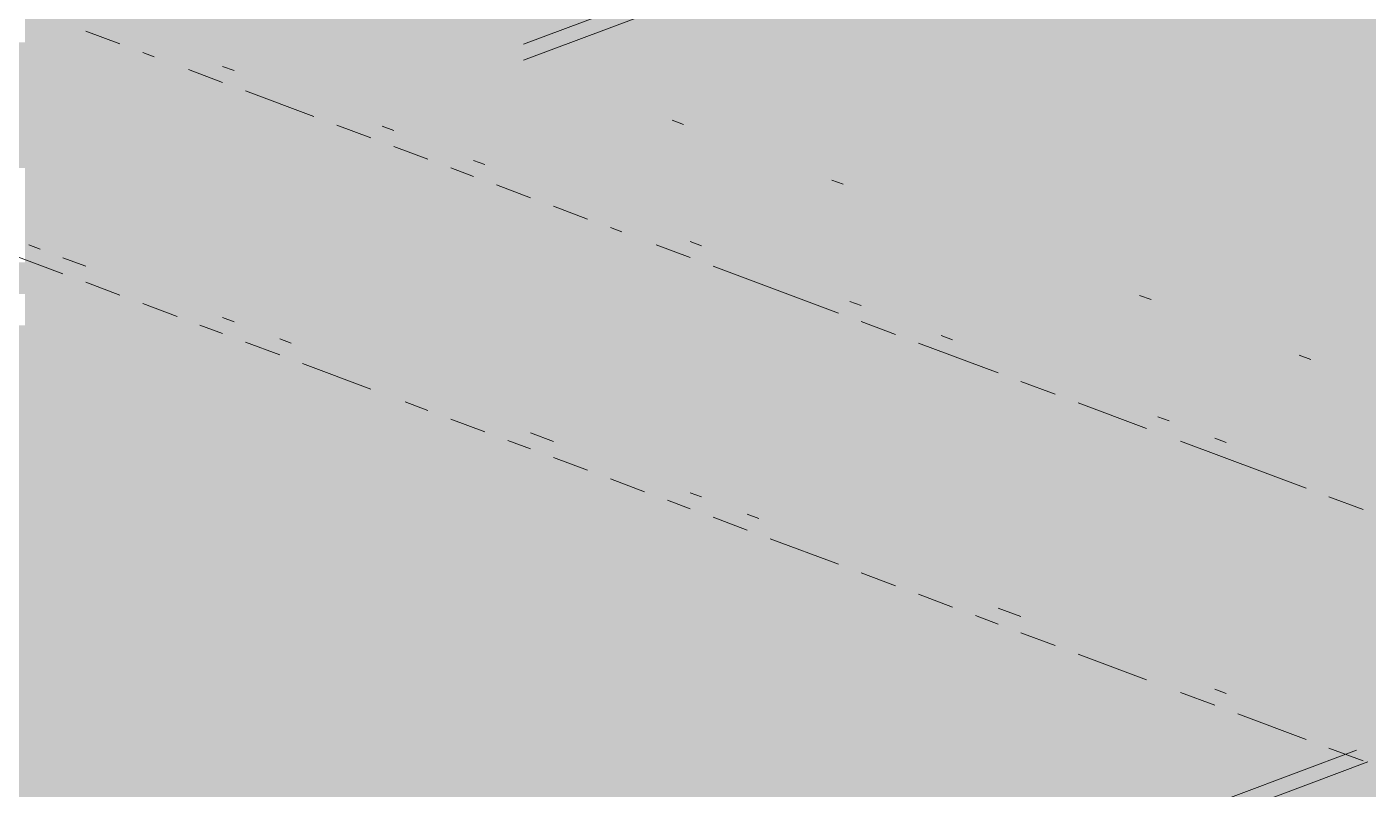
# Paper-space layout '03 3D Building and Roof' of a CAD drawing. Header units: millimetres. Extents: x 5 to 415, y 5 to 292.
# Drawn here: x 186.5 to 193.81, y 98.33 to 102.48 of the extents above; entities that cross this region are included whole.
import ezdxf

# ---------------------------------------------------------------- set-up
doc = ezdxf.new("R2010")
doc.units = ezdxf.units.MM
doc.layers.add('EXISTING', color=7, linetype='Continuous')
doc.layers.add('IMAGES', color=7, linetype='Continuous')

# ---------------------------------------------------------------- blocks, each defined once
blk = doc.blocks.new('SHEET_03')
at = {"layer": 'EXISTING', "color": 250, "lineweight": 9}
for p, q in [((189.2064, 102.3894), (191.3279, 103.1842)), ((189.2064, 102.302), (191.3279, 103.0968)), ((187.0073, 102.3913), (186.8208, 102.4612)), ((187.1938, 102.3214), (187.1316, 102.3447)), ((187.5669, 102.1817), (187.3804, 102.2516)), ((187.5669, 102.2691), (187.6291, 102.2458)), ((188.0643, 101.9953), (187.6912, 102.1351)), ((188.3752, 101.8789), (188.1887, 101.9488)), ((188.4374, 101.943), (188.4996, 101.9197)), ((190.0789, 101.9523), (190.0168, 101.9756)), ((188.6861, 101.7624), (188.4996, 101.8323)), ((188.9348, 101.7567), (188.997, 101.7334)), ((188.9348, 101.6693), (188.8104, 101.7158)), ((190.9494, 101.6263), (190.8872, 101.6495)), ((189.2457, 101.5528), (189.0592, 101.6227)), ((189.5566, 101.4363), (189.37, 101.5062)), ((189.7431, 101.3665), (189.6809, 101.3898)), ((186.6964, 101.1384), (186.2612, 101.3015)), ((186.5099, 101.2957), (186.572, 101.2724)), ((190.1162, 101.2267), (189.9296, 101.2966)), ((190.1162, 101.3141), (190.1784, 101.2908)), ((186.6964, 101.2258), (186.8208, 101.1792)), ((190.9245, 100.9239), (190.2405, 101.1801)), ((187.0073, 101.022), (186.8208, 101.0918)), ((190.9867, 100.988), (191.0488, 100.9647)), ((192.6282, 100.9974), (192.566, 101.0207)), ((187.3182, 100.9055), (187.1316, 100.9754)), ((187.5669, 100.8123), (187.4425, 100.8589)), ((187.5669, 100.8997), (187.6291, 100.8764)), ((191.2354, 100.8074), (191.0488, 100.8773)), ((187.8778, 100.7833), (187.94, 100.76)), ((191.4841, 100.8017), (191.5463, 100.7784)), ((187.8778, 100.6959), (187.6912, 100.7657)), ((191.795, 100.5978), (191.3597, 100.7609)), ((188.3752, 100.5095), (188.0021, 100.6493)), ((193.4987, 100.6713), (193.4365, 100.6946)), ((192.1059, 100.4814), (191.9193, 100.5512)), ((188.6861, 100.3931), (188.5617, 100.4397)), ((192.6033, 100.295), (192.2302, 100.4348)), ((188.997, 100.2766), (188.8104, 100.3465)), ((192.6655, 100.3591), (192.7276, 100.3358)), ((189.2457, 100.2708), (189.37, 100.2243)), ((189.2457, 100.1834), (189.1213, 100.23)), ((193.4738, 99.9689), (192.7898, 100.2251)), ((192.9764, 100.2427), (193.0385, 100.2194)), ((189.5566, 100.067), (189.37, 100.1369)), ((189.8675, 99.9505), (189.6809, 100.0204)), ((190.1162, 99.8573), (189.9918, 99.9039)), ((190.1162, 99.9448), (190.1784, 99.9215)), ((193.7847, 99.8525), (193.5981, 99.9223)), ((190.4271, 99.8283), (190.4892, 99.805)), ((190.4271, 99.7409), (190.2405, 99.8108)), ((190.9245, 99.5545), (190.5514, 99.6943)), ((191.2354, 99.4381), (191.0488, 99.508)), ((191.5463, 99.3216), (191.3597, 99.3915)), ((191.795, 99.3159), (191.9193, 99.2693)), ((191.795, 99.2285), (191.6706, 99.275)), ((192.1059, 99.112), (191.9193, 99.1819)), ((192.6033, 98.9257), (192.2302, 99.0654)), ((192.9764, 98.8733), (193.0385, 98.85)), ((192.9764, 98.7859), (192.7898, 98.8558)), ((193.4738, 98.5996), (193.1007, 98.7393)), ((185.8864, 95.5961), (193.7485, 98.5413)), ((193.7847, 98.4831), (193.5981, 98.553)), ((186.0112, 95.5554), (193.8109, 98.4773))]:
    blk.add_line(p, q, dxfattribs=at)
at = {"layer": 'IMAGES', "color": 7}
for points in [[(187.5171, 102.4), (187.6884, 102.4), (187.5171, 102.7429), (187.6884, 102.7429)], [(186.4889, 102.4), (186.8316, 102.4), (186.4889, 102.5714), (186.8316, 102.5714)], [(186.8316, 102.4), (187.1743, 102.4), (186.8316, 102.5714), (187.1743, 102.5714)], [(187.1743, 102.4), (187.5171, 102.4), (187.1743, 102.5714), (187.5171, 102.5714)], [(187.6884, 102.4), (188.3739, 102.4), (187.6884, 102.5714), (188.3739, 102.5714)], [(188.3739, 102.4), (188.5453, 102.4), (188.3739, 102.5714), (188.5453, 102.5714)], [(188.5453, 102.4), (188.888, 102.4), (188.5453, 102.5714), (188.888, 102.5714)], [(188.888, 102.4), (189.0593, 102.4), (188.888, 102.5714), (189.0593, 102.5714)], [(189.0593, 102.4), (189.4021, 102.4), (189.0593, 102.5714), (189.4021, 102.5714)], [(189.4021, 102.4), (189.7448, 102.4), (189.4021, 102.5714), (189.7448, 102.5714)], [(189.7448, 102.4), (189.9162, 102.4), (189.7448, 102.5714), (189.9162, 102.5714)], [(189.9162, 102.4), (190.0875, 102.4), (189.9162, 102.5714), (190.0875, 102.5714)], [(190.0875, 102.4), (190.2589, 102.4), (190.0875, 102.5714), (190.2589, 102.5714)], [(190.2589, 102.4), (190.6016, 102.4), (190.2589, 102.5714), (190.6016, 102.5714)], [(190.6016, 102.4), (194.2002, 102.4), (190.6016, 102.5714), (194.2002, 102.5714)], [(186.3175, 102.2286), (186.6603, 102.2286), (186.3175, 102.4), (186.6603, 102.4)], [(186.6603, 102.2286), (186.8316, 102.2286), (186.6603, 102.4), (186.8316, 102.4)], [(186.8316, 102.2286), (187.003, 102.2286), (186.8316, 102.4), (187.003, 102.4)], [(187.003, 102.2286), (187.3457, 102.2286), (187.003, 102.4), (187.3457, 102.4)], [(187.3457, 102.2286), (187.5171, 102.2286), (187.3457, 102.4), (187.5171, 102.4)], [(187.5171, 102.2286), (187.6884, 102.2286), (187.5171, 102.4), (187.6884, 102.4)], [(187.6884, 102.2286), (188.0312, 102.2286), (187.6884, 102.4), (188.0312, 102.4)], [(188.0312, 102.2286), (188.3739, 102.2286), (188.0312, 102.4), (188.3739, 102.4)], [(188.3739, 102.0571), (188.7166, 102.0571), (188.3739, 102.4), (188.7166, 102.4)], [(188.7166, 102.0571), (188.888, 102.0571), (188.7166, 102.4), (188.888, 102.4)], [(188.888, 102.2286), (189.0593, 102.2286), (188.888, 102.4), (189.0593, 102.4)], [(189.0593, 102.2286), (189.2307, 102.2286), (189.0593, 102.4), (189.2307, 102.4)], [(189.2307, 102.2286), (189.4021, 102.2286), (189.2307, 102.4), (189.4021, 102.4)], [(189.4021, 102.2286), (189.5734, 102.2286), (189.4021, 102.4), (189.5734, 102.4)], [(189.5734, 102.2286), (189.9162, 102.2286), (189.5734, 102.4), (189.9162, 102.4)], [(189.9162, 102.2286), (190.0875, 102.2286), (189.9162, 102.4), (190.0875, 102.4)], [(190.0875, 102.2286), (190.2589, 102.2286), (190.0875, 102.4), (190.2589, 102.4)], [(190.2589, 102.2286), (194.543, 102.2286), (190.2589, 102.4), (194.543, 102.4)], [(185.2894, 102.0571), (186.6603, 102.0571), (185.2894, 102.2286), (186.6603, 102.2286)], [(186.6603, 102.0571), (186.8316, 102.0571), (186.6603, 102.2286), (186.8316, 102.2286)], [(186.8316, 102.0571), (187.003, 102.0571), (186.8316, 102.2286), (187.003, 102.2286)], [(187.003, 102.0571), (187.1743, 102.0571), (187.003, 102.2286), (187.1743, 102.2286)], [(187.1743, 102.0571), (187.3457, 102.0571), (187.1743, 102.2286), (187.3457, 102.2286)], [(187.3457, 102.0571), (187.8598, 102.0571), (187.3457, 102.2286), (187.8598, 102.2286)], [(187.8598, 102.0571), (188.0312, 102.0571), (187.8598, 102.2286), (188.0312, 102.2286)], [(188.0312, 102.0571), (188.2025, 102.0571), (188.0312, 102.2286), (188.2025, 102.2286)], [(188.2025, 102.0571), (188.3739, 102.0571), (188.2025, 102.2286), (188.3739, 102.2286)], [(188.888, 102.0571), (189.0593, 102.0571), (188.888, 102.2286), (189.0593, 102.2286)], [(189.0593, 102.0571), (189.2307, 102.0571), (189.0593, 102.2286), (189.2307, 102.2286)], [(189.2307, 102.0571), (189.4021, 102.0571), (189.2307, 102.2286), (189.4021, 102.2286)], [(189.4021, 102.0571), (189.5734, 102.0571), (189.4021, 102.2286), (189.5734, 102.2286)], [(189.5734, 102.0571), (189.9162, 102.0571), (189.5734, 102.2286), (189.9162, 102.2286)], [(189.9162, 102.0571), (190.2589, 102.0571), (189.9162, 102.2286), (190.2589, 102.2286)], [(190.2589, 102.0571), (190.4302, 102.0571), (190.2589, 102.2286), (190.4302, 102.2286)], [(190.4302, 102.0571), (195.0571, 102.0571), (190.4302, 102.2286), (195.0571, 102.2286)], [(185.6321, 101.8857), (187.003, 101.8857), (185.6321, 102.0571), (187.003, 102.0571)], [(187.003, 101.8857), (187.3457, 101.8857), (187.003, 102.0571), (187.3457, 102.0571)], [(187.3457, 101.8857), (187.6884, 101.8857), (187.3457, 102.0571), (187.6884, 102.0571)], [(187.6884, 101.8857), (187.8598, 101.8857), (187.6884, 102.0571), (187.8598, 102.0571)], [(187.8598, 101.8857), (188.0312, 101.8857), (187.8598, 102.0571), (188.0312, 102.0571)], [(188.0312, 101.8857), (188.3739, 101.8857), (188.0312, 102.0571), (188.3739, 102.0571)], [(188.3739, 101.8857), (188.5453, 101.8857), (188.3739, 102.0571), (188.5453, 102.0571)], [(188.5453, 101.8857), (188.7166, 101.8857), (188.5453, 102.0571), (188.7166, 102.0571)], [(188.7166, 101.8857), (188.888, 101.8857), (188.7166, 102.0571), (188.888, 102.0571)], [(188.888, 101.8857), (189.0593, 101.8857), (188.888, 102.0571), (189.0593, 102.0571)], [(189.0593, 101.8857), (189.5734, 101.8857), (189.0593, 102.0571), (189.5734, 102.0571)], [(189.5734, 101.8857), (189.7448, 101.8857), (189.5734, 102.0571), (189.7448, 102.0571)], [(189.7448, 101.8857), (189.9162, 101.8857), (189.7448, 102.0571), (189.9162, 102.0571)], [(189.9162, 101.8857), (190.0875, 101.8857), (189.9162, 102.0571), (190.0875, 102.0571)], [(190.0875, 101.8857), (190.4302, 101.8857), (190.0875, 102.0571), (190.4302, 102.0571)], [(190.4302, 101.8857), (190.773, 101.8857), (190.4302, 102.0571), (190.773, 102.0571)], [(190.773, 101.8857), (195.3998, 101.8857), (190.773, 102.0571), (195.3998, 102.0571)], [(186.1462, 101.7143), (187.6884, 101.7143), (186.1462, 101.8857), (187.6884, 101.8857)], [(187.6884, 101.7143), (187.8598, 101.7143), (187.6884, 101.8857), (187.8598, 101.8857)], [(187.8598, 101.7143), (188.0312, 101.7143), (187.8598, 101.8857), (188.0312, 101.8857)], [(188.0312, 101.7143), (188.2025, 101.7143), (188.0312, 101.8857), (188.2025, 101.8857)], [(188.2025, 101.7143), (188.3739, 101.7143), (188.2025, 101.8857), (188.3739, 101.8857)], [(188.3739, 101.7143), (188.7166, 101.7143), (188.3739, 101.8857), (188.7166, 101.8857)], [(188.7166, 101.7143), (189.0593, 101.7143), (188.7166, 101.8857), (189.0593, 101.8857)], [(189.0593, 101.7143), (189.2307, 101.7143), (189.0593, 101.8857), (189.2307, 101.8857)], [(189.2307, 101.7143), (189.4021, 101.7143), (189.2307, 101.8857), (189.4021, 101.8857)], [(189.4021, 101.7143), (189.7448, 101.7143), (189.4021, 101.8857), (189.7448, 101.8857)], [(189.7448, 101.5429), (189.9162, 101.5429), (189.7448, 101.8857), (189.9162, 101.8857)], [(189.9162, 101.7143), (190.0875, 101.7143), (189.9162, 101.8857), (190.0875, 101.8857)], [(190.0875, 101.7143), (190.2589, 101.7143), (190.0875, 101.8857), (190.2589, 101.8857)], [(190.2589, 101.7143), (190.4302, 101.7143), (190.2589, 101.8857), (190.4302, 101.8857)], [(190.4302, 101.7143), (190.6016, 101.7143), (190.4302, 101.8857), (190.6016, 101.8857)], [(190.6016, 101.7143), (190.773, 101.7143), (190.6016, 101.8857), (190.773, 101.8857)], [(190.773, 101.7143), (191.2871, 101.7143), (190.773, 101.8857), (191.2871, 101.8857)], [(191.2871, 101.7143), (195.9139, 101.7143), (191.2871, 101.8857), (195.9139, 101.8857)], [(186.4889, 101.5429), (186.6603, 101.5429), (186.4889, 101.7143), (186.6603, 101.7143)], [(186.6603, 101.5429), (187.8598, 101.5429), (186.6603, 101.7143), (187.8598, 101.7143)], [(187.8598, 101.5429), (188.2025, 101.5429), (187.8598, 101.7143), (188.2025, 101.7143)], [(188.2025, 101.5429), (188.3739, 101.5429), (188.2025, 101.7143), (188.3739, 101.7143)], [(188.3739, 101.5429), (188.5453, 101.5429), (188.3739, 101.7143), (188.5453, 101.7143)], [(188.5453, 101.5429), (188.7166, 101.5429), (188.5453, 101.7143), (188.7166, 101.7143)], [(188.7166, 101.5429), (189.4021, 101.5429), (188.7166, 101.7143), (189.4021, 101.7143)], [(189.4021, 101.5429), (189.5734, 101.5429), (189.4021, 101.7143), (189.5734, 101.7143)], [(189.5734, 101.5429), (189.7448, 101.5429), (189.5734, 101.7143), (189.7448, 101.7143)], [(189.9162, 101.5429), (190.2589, 101.5429), (189.9162, 101.7143), (190.2589, 101.7143)], [(190.2589, 101.5429), (190.4302, 101.5429), (190.2589, 101.7143), (190.4302, 101.7143)], [(190.4302, 101.5429), (190.6016, 101.5429), (190.4302, 101.7143), (190.6016, 101.7143)], [(190.6016, 101.5429), (190.773, 101.5429), (190.6016, 101.7143), (190.773, 101.7143)], [(190.773, 101.5429), (190.9443, 101.5429), (190.773, 101.7143), (190.9443, 101.7143)], [(190.9443, 101.5429), (191.2871, 101.5429), (190.9443, 101.7143), (191.2871, 101.7143)], [(191.2871, 101.5429), (191.6298, 101.5429), (191.2871, 101.7143), (191.6298, 101.7143)], [(191.6298, 101.5429), (196.428, 101.5429), (191.6298, 101.7143), (196.428, 101.7143)], [(186.4889, 101.3714), (186.8316, 101.3714), (186.4889, 101.5429), (186.8316, 101.5429)], [(186.8316, 101.3714), (187.003, 101.3714), (186.8316, 101.5429), (187.003, 101.5429)], [(187.003, 101.3714), (188.3739, 101.3714), (187.003, 101.5429), (188.3739, 101.5429)], [(188.3739, 101.3714), (188.5453, 101.3714), (188.3739, 101.5429), (188.5453, 101.5429)], [(188.5453, 101.3714), (189.0593, 101.3714), (188.5453, 101.5429), (189.0593, 101.5429)], [(189.0593, 101.3714), (189.2307, 101.3714), (189.0593, 101.5429), (189.2307, 101.5429)], [(189.2307, 101.3714), (189.7448, 101.3714), (189.2307, 101.5429), (189.7448, 101.5429)], [(189.7448, 101.3714), (189.9162, 101.3714), (189.7448, 101.5429), (189.9162, 101.5429)], [(189.9162, 101.3714), (190.0875, 101.3714), (189.9162, 101.5429), (190.0875, 101.5429)], [(190.0875, 101.3714), (190.4302, 101.3714), (190.0875, 101.5429), (190.4302, 101.5429)], [(190.4302, 101.3714), (190.6016, 101.3714), (190.4302, 101.5429), (190.6016, 101.5429)], [(190.6016, 101.2), (190.773, 101.2), (190.6016, 101.5429), (190.773, 101.5429)], [(190.773, 101.3714), (190.9443, 101.3714), (190.773, 101.5429), (190.9443, 101.5429)], [(190.9443, 101.3714), (191.1157, 101.3714), (190.9443, 101.5429), (191.1157, 101.5429)], [(191.1157, 101.3714), (191.2871, 101.3714), (191.1157, 101.5429), (191.2871, 101.5429)], [(191.2871, 101.3714), (191.4584, 101.3714), (191.2871, 101.5429), (191.4584, 101.5429)], [(191.4584, 101.3714), (191.6298, 101.3714), (191.4584, 101.5429), (191.6298, 101.5429)], [(191.6298, 101.3714), (192.1439, 101.3714), (191.6298, 101.5429), (192.1439, 101.5429)], [(192.1439, 101.3714), (196.7707, 101.3714), (192.1439, 101.5429), (196.7707, 101.5429)], [(186.4889, 101.2), (186.8316, 101.2), (186.4889, 101.3714), (186.8316, 101.3714)], [(186.8316, 101.2), (187.003, 101.2), (186.8316, 101.3714), (187.003, 101.3714)], [(187.003, 101.2), (187.3457, 101.2), (187.003, 101.3714), (187.3457, 101.3714)], [(187.3457, 101.2), (187.5171, 101.2), (187.3457, 101.3714), (187.5171, 101.3714)], [(187.5171, 101.2), (189.0593, 101.2), (187.5171, 101.3714), (189.0593, 101.3714)], [(189.0593, 101.2), (189.2307, 101.2), (189.0593, 101.3714), (189.2307, 101.3714)], [(189.2307, 101.2), (189.4021, 101.2), (189.2307, 101.3714), (189.4021, 101.3714)], [(189.4021, 101.2), (189.5734, 101.2), (189.4021, 101.3714), (189.5734, 101.3714)], [(189.5734, 101.2), (189.7448, 101.2), (189.5734, 101.3714), (189.7448, 101.3714)], [(189.7448, 101.2), (189.9162, 101.2), (189.7448, 101.3714), (189.9162, 101.3714)], [(189.9162, 101.2), (190.0875, 101.2), (189.9162, 101.3714), (190.0875, 101.3714)], [(190.0875, 101.2), (190.2589, 101.2), (190.0875, 101.3714), (190.2589, 101.3714)], [(190.2589, 101.2), (190.4302, 101.2), (190.2589, 101.3714), (190.4302, 101.3714)], [(190.4302, 101.2), (190.6016, 101.2), (190.4302, 101.3714), (190.6016, 101.3714)], [(190.773, 101.2), (191.1157, 101.2), (190.773, 101.3714), (191.1157, 101.3714)], [(191.1157, 101.2), (191.2871, 101.2), (191.1157, 101.3714), (191.2871, 101.3714)], [(191.2871, 101.2), (191.4584, 101.2), (191.2871, 101.3714), (191.4584, 101.3714)], [(191.4584, 101.2), (191.6298, 101.2), (191.4584, 101.3714), (191.6298, 101.3714)], [(191.6298, 101.2), (191.8012, 101.2), (191.6298, 101.3714), (191.8012, 101.3714)], [(191.8012, 101.2), (191.9725, 101.2), (191.8012, 101.3714), (191.9725, 101.3714)], [(191.9725, 101.2), (192.1439, 101.2), (191.9725, 101.3714), (192.1439, 101.3714)], [(192.1439, 101.2), (192.658, 101.2), (192.1439, 101.3714), (192.658, 101.3714)], [(192.658, 101.2), (197.4561, 101.2), (192.658, 101.3714), (197.4561, 101.3714)], [(186.3175, 101.0286), (186.8316, 101.0286), (186.3175, 101.2), (186.8316, 101.2)], [(186.8316, 101.0286), (187.003, 101.0286), (186.8316, 101.2), (187.003, 101.2)], [(187.003, 101.0286), (187.1743, 101.0286), (187.003, 101.2), (187.1743, 101.2)], [(187.1743, 101.0286), (187.5171, 101.0286), (187.1743, 101.2), (187.5171, 101.2)], [(187.5171, 101.0286), (187.6884, 101.0286), (187.5171, 101.2), (187.6884, 101.2)], [(187.6884, 101.0286), (187.8598, 101.0286), (187.6884, 101.2), (187.8598, 101.2)], [(187.8598, 101.0286), (188.0312, 101.0286), (187.8598, 101.2), (188.0312, 101.2)], [(188.0312, 101.0286), (189.2307, 101.0286), (188.0312, 101.2), (189.2307, 101.2)], [(189.2307, 101.0286), (189.5734, 101.0286), (189.2307, 101.2), (189.5734, 101.2)], [(189.5734, 101.0286), (189.9162, 101.0286), (189.5734, 101.2), (189.9162, 101.2)], [(189.9162, 101.0286), (190.0875, 101.0286), (189.9162, 101.2), (190.0875, 101.2)], [(190.0875, 101.0286), (190.2589, 101.0286), (190.0875, 101.2), (190.2589, 101.2)], [(190.2589, 101.0286), (190.4302, 101.0286), (190.2589, 101.2), (190.4302, 101.2)], [(190.4302, 100.8571), (190.6016, 100.8571), (190.4302, 101.2), (190.6016, 101.2)], [(190.6016, 101.0286), (190.773, 101.0286), (190.6016, 101.2), (190.773, 101.2)], [(190.773, 101.0286), (190.9443, 101.0286), (190.773, 101.2), (190.9443, 101.2)], [(190.9443, 101.0286), (191.6298, 101.0286), (190.9443, 101.2), (191.6298, 101.2)], [(191.6298, 101.0286), (191.8012, 101.0286), (191.6298, 101.2), (191.8012, 101.2)], [(191.8012, 101.0286), (191.9725, 101.0286), (191.8012, 101.2), (191.9725, 101.2)], [(191.9725, 101.0286), (192.1439, 101.0286), (191.9725, 101.2), (192.1439, 101.2)], [(192.1439, 101.0286), (192.3152, 101.0286), (192.1439, 101.2), (192.3152, 101.2)], [(192.3152, 101.0286), (192.4866, 101.0286), (192.3152, 101.2), (192.4866, 101.2)], [(192.4866, 101.0286), (192.658, 101.0286), (192.4866, 101.2), (192.658, 101.2)], [(192.658, 101.0286), (193.0007, 101.0286), (192.658, 101.2), (193.0007, 101.2)], [(193.0007, 101.0286), (197.7989, 101.0286), (193.0007, 101.2), (197.7989, 101.2)], [(186.4889, 100.8571), (186.6603, 100.8571), (186.4889, 101.0286), (186.6603, 101.0286)], [(186.6603, 100.8571), (186.8316, 100.8571), (186.6603, 101.0286), (186.8316, 101.0286)], [(186.8316, 100.8571), (187.003, 100.8571), (186.8316, 101.0286), (187.003, 101.0286)], [(187.003, 100.8571), (187.1743, 100.8571), (187.003, 101.0286), (187.1743, 101.0286)], [(187.1743, 100.8571), (187.5171, 100.8571), (187.1743, 101.0286), (187.5171, 101.0286)], [(187.5171, 100.8571), (187.6884, 100.8571), (187.5171, 101.0286), (187.6884, 101.0286)], [(187.6884, 100.8571), (187.8598, 100.8571), (187.6884, 101.0286), (187.8598, 101.0286)], [(187.8598, 100.8571), (188.3739, 100.8571), (187.8598, 101.0286), (188.3739, 101.0286)], [(188.3739, 100.8571), (189.9162, 100.8571), (188.3739, 101.0286), (189.9162, 101.0286)], [(189.9162, 100.8571), (190.2589, 100.8571), (189.9162, 101.0286), (190.2589, 101.0286)], [(190.2589, 100.8571), (190.4302, 100.8571), (190.2589, 101.0286), (190.4302, 101.0286)], [(190.6016, 100.8571), (190.773, 100.8571), (190.6016, 101.0286), (190.773, 101.0286)], [(190.773, 100.8571), (190.9443, 100.8571), (190.773, 101.0286), (190.9443, 101.0286)], [(190.9443, 100.8571), (191.1157, 100.8571), (190.9443, 101.0286), (191.1157, 101.0286)], [(191.1157, 100.8571), (191.2871, 100.8571), (191.1157, 101.0286), (191.2871, 101.0286)], [(191.2871, 100.8571), (191.4584, 100.8571), (191.2871, 101.0286), (191.4584, 101.0286)], [(191.4584, 100.8571), (191.8012, 100.8571), (191.4584, 101.0286), (191.8012, 101.0286)], [(191.8012, 100.8571), (191.9725, 100.8571), (191.8012, 101.0286), (191.9725, 101.0286)], [(191.9725, 100.8571), (192.1439, 100.8571), (191.9725, 101.0286), (192.1439, 101.0286)], [(192.1439, 100.8571), (192.3152, 100.8571), (192.1439, 101.0286), (192.3152, 101.0286)], [(192.3152, 100.8571), (192.4866, 100.8571), (192.3152, 101.0286), (192.4866, 101.0286)], [(192.4866, 100.8571), (192.658, 100.8571), (192.4866, 101.0286), (192.658, 101.0286)], [(192.658, 100.8571), (192.8293, 100.8571), (192.658, 101.0286), (192.8293, 101.0286)], [(192.8293, 100.8571), (193.0007, 100.8571), (192.8293, 101.0286), (193.0007, 101.0286)], [(193.0007, 100.8571), (193.5148, 100.8571), (193.0007, 101.0286), (193.5148, 101.0286)], [(193.5148, 100.8571), (197.1134, 100.8571), (193.5148, 101.0286), (197.1134, 101.0286)], [(185.9748, 100.6857), (186.8316, 100.6857), (185.9748, 100.8571), (186.8316, 100.8571)], [(186.8316, 100.6857), (187.003, 100.6857), (186.8316, 100.8571), (187.003, 100.8571)], [(187.003, 100.6857), (187.1743, 100.6857), (187.003, 100.8571), (187.1743, 100.8571)], [(187.1743, 100.6857), (187.3457, 100.6857), (187.1743, 100.8571), (187.3457, 100.8571)], [(187.3457, 100.6857), (187.5171, 100.6857), (187.3457, 100.8571), (187.5171, 100.8571)], [(187.5171, 100.6857), (187.8598, 100.6857), (187.5171, 100.8571), (187.8598, 100.8571)], [(187.8598, 100.6857), (188.0312, 100.6857), (187.8598, 100.8571), (188.0312, 100.8571)], [(188.0312, 100.6857), (188.2025, 100.6857), (188.0312, 100.8571), (188.2025, 100.8571)], [(188.2025, 100.6857), (188.3739, 100.6857), (188.2025, 100.8571), (188.3739, 100.8571)], [(188.3739, 100.6857), (188.7166, 100.6857), (188.3739, 100.8571), (188.7166, 100.8571)], [(188.7166, 100.6857), (189.0593, 100.6857), (188.7166, 100.8571), (189.0593, 100.8571)], [(189.0593, 100.6857), (190.4302, 100.6857), (189.0593, 100.8571), (190.4302, 100.8571)], [(190.4302, 100.6857), (190.773, 100.6857), (190.4302, 100.8571), (190.773, 100.8571)], [(190.773, 100.6857), (190.9443, 100.6857), (190.773, 100.8571), (190.9443, 100.8571)], [(190.9443, 100.6857), (191.1157, 100.6857), (190.9443, 100.8571), (191.1157, 100.8571)], [(191.1157, 100.6857), (191.2871, 100.6857), (191.1157, 100.8571), (191.2871, 100.8571)], [(191.2871, 100.6857), (191.6298, 100.6857), (191.2871, 100.8571), (191.6298, 100.8571)], [(191.6298, 100.6857), (191.8012, 100.6857), (191.6298, 100.8571), (191.8012, 100.8571)], [(191.8012, 100.6857), (191.9725, 100.6857), (191.8012, 100.8571), (191.9725, 100.8571)], [(191.9725, 100.6857), (192.1439, 100.6857), (191.9725, 100.8571), (192.1439, 100.8571)], [(192.1439, 100.6857), (192.3152, 100.6857), (192.1439, 100.8571), (192.3152, 100.8571)], [(192.3152, 100.6857), (192.4866, 100.6857), (192.3152, 100.8571), (192.4866, 100.8571)], [(192.4866, 100.6857), (192.658, 100.6857), (192.4866, 100.8571), (192.658, 100.8571)], [(192.658, 100.6857), (192.8293, 100.6857), (192.658, 100.8571), (192.8293, 100.8571)], [(192.8293, 100.6857), (193.0007, 100.6857), (192.8293, 100.8571), (193.0007, 100.8571)], [(193.0007, 100.6857), (193.1721, 100.6857), (193.0007, 100.8571), (193.1721, 100.8571)], [(193.1721, 100.6857), (193.3434, 100.6857), (193.1721, 100.8571), (193.3434, 100.8571)], [(193.3434, 100.6857), (193.5148, 100.6857), (193.3434, 100.8571), (193.5148, 100.8571)], [(193.5148, 100.6857), (193.8575, 100.6857), (193.5148, 100.8571), (193.8575, 100.8571)], [(185.4607, 100.5143), (187.5171, 100.5143), (185.4607, 100.6857), (187.5171, 100.6857)], [(187.5171, 100.5143), (187.6884, 100.5143), (187.5171, 100.6857), (187.6884, 100.6857)], [(187.6884, 100.5143), (187.8598, 100.5143), (187.6884, 100.6857), (187.8598, 100.6857)], [(187.8598, 100.5143), (188.0312, 100.5143), (187.8598, 100.6857), (188.0312, 100.6857)], [(188.0312, 100.5143), (188.2025, 100.5143), (188.0312, 100.6857), (188.2025, 100.6857)], [(188.2025, 100.5143), (188.3739, 100.5143), (188.2025, 100.6857), (188.3739, 100.6857)], [(188.3739, 100.5143), (188.5453, 100.5143), (188.3739, 100.6857), (188.5453, 100.6857)], [(188.5453, 100.5143), (188.7166, 100.5143), (188.5453, 100.6857), (188.7166, 100.6857)], [(188.7166, 100.5143), (188.888, 100.5143), (188.7166, 100.6857), (188.888, 100.6857)], [(188.888, 100.5143), (189.0593, 100.5143), (188.888, 100.6857), (189.0593, 100.6857)], [(189.0593, 100.5143), (189.2307, 100.5143), (189.0593, 100.6857), (189.2307, 100.6857)], [(189.2307, 100.5143), (190.773, 100.5143), (189.2307, 100.6857), (190.773, 100.6857)], [(190.773, 100.5143), (190.9443, 100.5143), (190.773, 100.6857), (190.9443, 100.6857)], [(190.9443, 100.5143), (191.2871, 100.5143), (190.9443, 100.6857), (191.2871, 100.6857)], [(191.2871, 100.5143), (191.4584, 100.5143), (191.2871, 100.6857), (191.4584, 100.6857)], [(191.4584, 100.5143), (191.6298, 100.5143), (191.4584, 100.6857), (191.6298, 100.6857)], [(191.6298, 100.5143), (191.8012, 100.5143), (191.6298, 100.6857), (191.8012, 100.6857)], [(191.8012, 100.5143), (191.9725, 100.5143), (191.8012, 100.6857), (191.9725, 100.6857)], [(191.9725, 100.5143), (192.1439, 100.5143), (191.9725, 100.6857), (192.1439, 100.6857)], [(192.1439, 100.5143), (192.3152, 100.5143), (192.1439, 100.6857), (192.3152, 100.6857)], [(192.3152, 100.5143), (192.4866, 100.5143), (192.3152, 100.6857), (192.4866, 100.6857)], [(192.4866, 100.5143), (193.1721, 100.5143), (192.4866, 100.6857), (193.1721, 100.6857)], [(193.1721, 100.5143), (193.3434, 100.5143), (193.1721, 100.6857), (193.3434, 100.6857)], [(193.3434, 100.5143), (193.5148, 100.5143), (193.3434, 100.6857), (193.5148, 100.6857)], [(193.5148, 100.5143), (193.6861, 100.5143), (193.5148, 100.6857), (193.6861, 100.6857)], [(193.6861, 100.5143), (193.8575, 100.5143), (193.6861, 100.6857), (193.8575, 100.6857)], [(184.9466, 100.3429), (187.6884, 100.3429), (184.9466, 100.5143), (187.6884, 100.5143)], [(187.6884, 100.3429), (188.0312, 100.3429), (187.6884, 100.5143), (188.0312, 100.5143)], [(188.0312, 100.3429), (188.2025, 100.3429), (188.0312, 100.5143), (188.2025, 100.5143)], [(188.2025, 100.3429), (188.3739, 100.3429), (188.2025, 100.5143), (188.3739, 100.5143)], [(188.3739, 100.3429), (188.7166, 100.3429), (188.3739, 100.5143), (188.7166, 100.5143)], [(188.7166, 100.3429), (188.888, 100.3429), (188.7166, 100.5143), (188.888, 100.5143)], [(188.888, 100.3429), (189.0593, 100.3429), (188.888, 100.5143), (189.0593, 100.5143)], [(189.0593, 100.3429), (189.2307, 100.3429), (189.0593, 100.5143), (189.2307, 100.5143)], [(189.2307, 100.3429), (189.4021, 100.3429), (189.2307, 100.5143), (189.4021, 100.5143)], [(189.4021, 100.3429), (189.7448, 100.3429), (189.4021, 100.5143), (189.7448, 100.5143)], [(189.7448, 100.3429), (189.9162, 100.3429), (189.7448, 100.5143), (189.9162, 100.5143)], [(189.9162, 100.3429), (191.2871, 100.3429), (189.9162, 100.5143), (191.2871, 100.5143)], [(191.2871, 100.3429), (191.6298, 100.3429), (191.2871, 100.5143), (191.6298, 100.5143)], [(191.6298, 100.3429), (191.8012, 100.3429), (191.6298, 100.5143), (191.8012, 100.5143)], [(191.8012, 100.3429), (191.9725, 100.3429), (191.8012, 100.5143), (191.9725, 100.5143)], [(191.9725, 100.3429), (192.1439, 100.3429), (191.9725, 100.5143), (192.1439, 100.5143)], [(192.1439, 100.3429), (192.3152, 100.3429), (192.1439, 100.5143), (192.3152, 100.5143)], [(192.3152, 100.3429), (192.4866, 100.3429), (192.3152, 100.5143), (192.4866, 100.5143)], [(192.4866, 100.3429), (192.658, 100.3429), (192.4866, 100.5143), (192.658, 100.5143)], [(192.658, 100.3429), (192.8293, 100.3429), (192.658, 100.5143), (192.8293, 100.5143)], [(192.8293, 100.3429), (193.0007, 100.3429), (192.8293, 100.5143), (193.0007, 100.5143)], [(193.0007, 100.3429), (193.1721, 100.3429), (193.0007, 100.5143), (193.1721, 100.5143)], [(193.1721, 100.1714), (193.3434, 100.1714), (193.1721, 100.5143), (193.3434, 100.5143)], [(193.3434, 100.1714), (193.5148, 100.1714), (193.3434, 100.5143), (193.5148, 100.5143)], [(193.5148, 100.3429), (193.6861, 100.3429), (193.5148, 100.5143), (193.6861, 100.5143)], [(193.6861, 100.3429), (193.8575, 100.3429), (193.6861, 100.5143), (193.8575, 100.5143)], [(184.6039, 100.1714), (188.2025, 100.1714), (184.6039, 100.3429), (188.2025, 100.3429)], [(188.2025, 100.1714), (188.3739, 100.1714), (188.2025, 100.3429), (188.3739, 100.3429)], [(188.3739, 100.1714), (188.5453, 100.1714), (188.3739, 100.3429), (188.5453, 100.3429)], [(188.5453, 100.1714), (188.7166, 100.1714), (188.5453, 100.3429), (188.7166, 100.3429)], [(188.7166, 100.1714), (188.888, 100.1714), (188.7166, 100.3429), (188.888, 100.3429)], [(188.888, 100.1714), (189.0593, 100.1714), (188.888, 100.3429), (189.0593, 100.3429)], [(189.0593, 100.1714), (189.4021, 100.1714), (189.0593, 100.3429), (189.4021, 100.3429)], [(189.4021, 100.1714), (189.5734, 100.1714), (189.4021, 100.3429), (189.5734, 100.3429)], [(189.5734, 100.1714), (189.7448, 100.1714), (189.5734, 100.3429), (189.7448, 100.3429)], [(189.7448, 100.1714), (190.0875, 100.1714), (189.7448, 100.3429), (190.0875, 100.3429)], [(190.0875, 100.1714), (190.2589, 100.1714), (190.0875, 100.3429), (190.2589, 100.3429)], [(190.2589, 100.1714), (190.4302, 100.1714), (190.2589, 100.3429), (190.4302, 100.3429)], [(190.4302, 100.1714), (191.6298, 100.1714), (190.4302, 100.3429), (191.6298, 100.3429)], [(191.6298, 100.1714), (191.8012, 100.1714), (191.6298, 100.3429), (191.8012, 100.3429)], [(191.8012, 100.1714), (192.1439, 100.1714), (191.8012, 100.3429), (192.1439, 100.3429)], [(192.1439, 100.1714), (192.3152, 100.1714), (192.1439, 100.3429), (192.3152, 100.3429)], [(192.3152, 100.1714), (192.4866, 100.1714), (192.3152, 100.3429), (192.4866, 100.3429)], [(192.4866, 100.1714), (192.658, 100.1714), (192.4866, 100.3429), (192.658, 100.3429)], [(192.658, 100.1714), (192.8293, 100.1714), (192.658, 100.3429), (192.8293, 100.3429)], [(192.8293, 100.1714), (193.0007, 100.1714), (192.8293, 100.3429), (193.0007, 100.3429)], [(193.0007, 100.1714), (193.1721, 100.1714), (193.0007, 100.3429), (193.1721, 100.3429)], [(193.5148, 100.1714), (194.0289, 100.1714), (193.5148, 100.3429), (194.0289, 100.3429)], [(184.2612, 100), (188.5453, 100), (184.2612, 100.1714), (188.5453, 100.1714)], [(188.5453, 100), (188.7166, 100), (188.5453, 100.1714), (188.7166, 100.1714)], [(188.7166, 100), (188.888, 100), (188.7166, 100.1714), (188.888, 100.1714)], [(188.888, 100), (189.0593, 100), (188.888, 100.1714), (189.0593, 100.1714)], [(189.0593, 99.8286), (189.2307, 99.8286), (189.0593, 100.1714), (189.2307, 100.1714)], [(189.2307, 100), (189.4021, 100), (189.2307, 100.1714), (189.4021, 100.1714)], [(189.4021, 100), (189.5734, 100), (189.4021, 100.1714), (189.5734, 100.1714)], [(189.5734, 100), (189.7448, 100), (189.5734, 100.1714), (189.7448, 100.1714)], [(189.7448, 100), (189.9162, 100), (189.7448, 100.1714), (189.9162, 100.1714)], [(189.9162, 100), (190.0875, 100), (189.9162, 100.1714), (190.0875, 100.1714)], [(190.0875, 100), (190.2589, 100), (190.0875, 100.1714), (190.2589, 100.1714)], [(190.2589, 100), (190.4302, 100), (190.2589, 100.1714), (190.4302, 100.1714)], [(190.4302, 100), (190.6016, 100), (190.4302, 100.1714), (190.6016, 100.1714)], [(190.6016, 100), (190.773, 100), (190.6016, 100.1714), (190.773, 100.1714)], [(190.773, 100), (190.9443, 100), (190.773, 100.1714), (190.9443, 100.1714)], [(190.9443, 100), (191.1157, 100), (190.9443, 100.1714), (191.1157, 100.1714)], [(191.1157, 100), (192.1439, 100), (191.1157, 100.1714), (192.1439, 100.1714)], [(192.1439, 100), (192.4866, 100), (192.1439, 100.1714), (192.4866, 100.1714)], [(192.4866, 100), (192.658, 100), (192.4866, 100.1714), (192.658, 100.1714)], [(192.658, 100), (192.8293, 100), (192.658, 100.1714), (192.8293, 100.1714)], [(192.8293, 100), (193.0007, 100), (192.8293, 100.1714), (193.0007, 100.1714)], [(193.0007, 100), (193.1721, 100), (193.0007, 100.1714), (193.1721, 100.1714)], [(193.1721, 100), (193.3434, 100), (193.1721, 100.1714), (193.3434, 100.1714)], [(193.3434, 100), (193.6861, 100), (193.3434, 100.1714), (193.6861, 100.1714)], [(193.6861, 100), (193.8575, 100), (193.6861, 100.1714), (193.8575, 100.1714)], [(183.7471, 99.8286), (189.0593, 99.8286), (183.7471, 100), (189.0593, 100)], [(189.2307, 99.8286), (189.4021, 99.8286), (189.2307, 100), (189.4021, 100)], [(189.4021, 99.8286), (189.5734, 99.8286), (189.4021, 100), (189.5734, 100)], [(189.5734, 99.8286), (189.7448, 99.8286), (189.5734, 100), (189.7448, 100)], [(189.7448, 99.8286), (190.0875, 99.8286), (189.7448, 100), (190.0875, 100)], [(190.0875, 99.8286), (190.2589, 99.8286), (190.0875, 100), (190.2589, 100)], [(190.2589, 99.8286), (190.4302, 99.8286), (190.2589, 100), (190.4302, 100)], [(190.4302, 99.8286), (190.6016, 99.8286), (190.4302, 100), (190.6016, 100)], [(190.6016, 99.8286), (190.773, 99.8286), (190.6016, 100), (190.773, 100)], [(190.773, 99.8286), (190.9443, 99.8286), (190.773, 100), (190.9443, 100)], [(190.9443, 99.8286), (191.1157, 99.8286), (190.9443, 100), (191.1157, 100)], [(191.1157, 99.8286), (191.2871, 99.8286), (191.1157, 100), (191.2871, 100)], [(191.2871, 99.8286), (192.658, 99.8286), (191.2871, 100), (192.658, 100)], [(192.658, 99.8286), (192.8293, 99.8286), (192.658, 100), (192.8293, 100)], [(192.8293, 99.8286), (193.0007, 99.8286), (192.8293, 100), (193.0007, 100)], [(193.0007, 99.8286), (193.1721, 99.8286), (193.0007, 100), (193.1721, 100)], [(193.1721, 99.8286), (193.3434, 99.8286), (193.1721, 100), (193.3434, 100)], [(193.3434, 99.8286), (193.5148, 99.8286), (193.3434, 100), (193.5148, 100)], [(193.5148, 99.8286), (193.6861, 99.8286), (193.5148, 100), (193.6861, 100)], [(193.6861, 99.8286), (193.8575, 99.8286), (193.6861, 100), (193.8575, 100)], [(183.233, 99.6571), (189.5734, 99.6571), (183.233, 99.8286), (189.5734, 99.8286)], [(189.5734, 99.6571), (189.7448, 99.6571), (189.5734, 99.8286), (189.7448, 99.8286)], [(189.7448, 99.6571), (189.9162, 99.6571), (189.7448, 99.8286), (189.9162, 99.8286)], [(189.9162, 99.6571), (190.0875, 99.6571), (189.9162, 99.8286), (190.0875, 99.8286)], [(190.0875, 99.6571), (190.2589, 99.6571), (190.0875, 99.8286), (190.2589, 99.8286)], [(190.2589, 99.6571), (190.4302, 99.6571), (190.2589, 99.8286), (190.4302, 99.8286)], [(190.4302, 99.6571), (190.6016, 99.6571), (190.4302, 99.8286), (190.6016, 99.8286)], [(190.6016, 99.6571), (190.773, 99.6571), (190.6016, 99.8286), (190.773, 99.8286)], [(190.773, 99.6571), (191.1157, 99.6571), (190.773, 99.8286), (191.1157, 99.8286)], [(191.1157, 99.6571), (191.2871, 99.6571), (191.1157, 99.8286), (191.2871, 99.8286)], [(191.2871, 99.6571), (191.4584, 99.6571), (191.2871, 99.8286), (191.4584, 99.8286)], [(191.4584, 99.6571), (191.6298, 99.6571), (191.4584, 99.8286), (191.6298, 99.8286)], [(191.6298, 99.6571), (193.0007, 99.6571), (191.6298, 99.8286), (193.0007, 99.8286)], [(193.0007, 99.6571), (193.3434, 99.6571), (193.0007, 99.8286), (193.3434, 99.8286)], [(193.3434, 99.6571), (193.5148, 99.6571), (193.3434, 99.8286), (193.5148, 99.8286)], [(193.5148, 99.6571), (193.6861, 99.6571), (193.5148, 99.8286), (193.6861, 99.8286)], [(193.6861, 99.6571), (193.8575, 99.6571), (193.6861, 99.8286), (193.8575, 99.8286)], [(182.8903, 99.4857), (189.9162, 99.4857), (182.8903, 99.6571), (189.9162, 99.6571)], [(189.9162, 99.4857), (190.0875, 99.4857), (189.9162, 99.6571), (190.0875, 99.6571)], [(190.0875, 99.4857), (190.2589, 99.4857), (190.0875, 99.6571), (190.2589, 99.6571)], [(190.2589, 99.4857), (190.4302, 99.4857), (190.2589, 99.6571), (190.4302, 99.6571)], [(190.4302, 99.4857), (190.6016, 99.4857), (190.4302, 99.6571), (190.6016, 99.6571)], [(190.6016, 99.4857), (190.773, 99.4857), (190.6016, 99.6571), (190.773, 99.6571)], [(190.773, 99.4857), (191.1157, 99.4857), (190.773, 99.6571), (191.1157, 99.6571)], [(191.1157, 99.4857), (191.2871, 99.4857), (191.1157, 99.6571), (191.2871, 99.6571)], [(191.2871, 99.4857), (191.4584, 99.4857), (191.2871, 99.6571), (191.4584, 99.6571)], [(191.4584, 99.4857), (191.8012, 99.4857), (191.4584, 99.6571), (191.8012, 99.6571)], [(191.8012, 99.4857), (191.9725, 99.4857), (191.8012, 99.6571), (191.9725, 99.6571)], [(191.9725, 99.4857), (192.1439, 99.4857), (191.9725, 99.6571), (192.1439, 99.6571)], [(192.1439, 99.4857), (193.5148, 99.4857), (192.1439, 99.6571), (193.5148, 99.6571)], [(193.5148, 99.4857), (193.8575, 99.4857), (193.5148, 99.6571), (193.8575, 99.6571)], [(182.3762, 99.3143), (190.6016, 99.3143), (182.3762, 99.4857), (190.6016, 99.4857)], [(190.6016, 99.3143), (190.773, 99.3143), (190.6016, 99.4857), (190.773, 99.4857)], [(190.773, 99.3143), (191.1157, 99.3143), (190.773, 99.4857), (191.1157, 99.4857)], [(191.1157, 99.3143), (191.4584, 99.3143), (191.1157, 99.4857), (191.4584, 99.4857)], [(191.4584, 99.3143), (191.6298, 99.3143), (191.4584, 99.4857), (191.6298, 99.4857)], [(191.6298, 99.3143), (191.9725, 99.3143), (191.6298, 99.4857), (191.9725, 99.4857)], [(191.9725, 99.3143), (192.4866, 99.3143), (191.9725, 99.4857), (192.4866, 99.4857)], [(192.4866, 99.3143), (192.658, 99.3143), (192.4866, 99.4857), (192.658, 99.4857)], [(192.658, 99.3143), (193.8575, 99.3143), (192.658, 99.4857), (193.8575, 99.4857)], [(182.0335, 99.1429), (191.1157, 99.1429), (182.0335, 99.3143), (191.1157, 99.3143)], [(191.1157, 99.1429), (191.2871, 99.1429), (191.1157, 99.3143), (191.2871, 99.3143)], [(191.2871, 99.1429), (191.4584, 99.1429), (191.2871, 99.3143), (191.4584, 99.3143)], [(191.4584, 99.1429), (191.6298, 99.1429), (191.4584, 99.3143), (191.6298, 99.3143)], [(191.6298, 99.1429), (191.8012, 99.1429), (191.6298, 99.3143), (191.8012, 99.3143)], [(191.8012, 99.1429), (191.9725, 99.1429), (191.8012, 99.3143), (191.9725, 99.3143)], [(191.9725, 99.1429), (192.1439, 99.1429), (191.9725, 99.3143), (192.1439, 99.3143)], [(192.1439, 99.1429), (192.3152, 99.1429), (192.1439, 99.3143), (192.3152, 99.3143)], [(192.3152, 99.1429), (193.0007, 99.1429), (192.3152, 99.3143), (193.0007, 99.3143)], [(193.0007, 99.1429), (193.3434, 99.1429), (193.0007, 99.3143), (193.3434, 99.3143)], [(193.3434, 99.1429), (193.6861, 99.1429), (193.3434, 99.3143), (193.6861, 99.3143)], [(193.6861, 99.1429), (194.3716, 99.1429), (193.6861, 99.3143), (194.3716, 99.3143)], [(181.5194, 98.9714), (191.2871, 98.9714), (181.5194, 99.1429), (191.2871, 99.1429)], [(191.2871, 98.9714), (191.4584, 98.9714), (191.2871, 99.1429), (191.4584, 99.1429)], [(191.4584, 98.9714), (191.6298, 98.9714), (191.4584, 99.1429), (191.6298, 99.1429)], [(191.6298, 98.9714), (191.8012, 98.9714), (191.6298, 99.1429), (191.8012, 99.1429)], [(191.8012, 98.9714), (192.1439, 98.9714), (191.8012, 99.1429), (192.1439, 99.1429)], [(192.1439, 98.9714), (192.3152, 98.9714), (192.1439, 99.1429), (192.3152, 99.1429)], [(192.3152, 98.9714), (192.4866, 98.9714), (192.3152, 99.1429), (192.4866, 99.1429)], [(192.4866, 98.9714), (192.658, 98.9714), (192.4866, 99.1429), (192.658, 99.1429)], [(192.658, 98.9714), (193.0007, 98.9714), (192.658, 99.1429), (193.0007, 99.1429)], [(193.0007, 98.9714), (193.1721, 98.9714), (193.0007, 99.1429), (193.1721, 99.1429)], [(193.1721, 98.9714), (193.3434, 98.9714), (193.1721, 99.1429), (193.3434, 99.1429)], [(193.3434, 98.8), (193.6861, 98.8), (193.3434, 99.1429), (193.6861, 99.1429)], [(193.6861, 98.9714), (193.8575, 98.9714), (193.6861, 99.1429), (193.8575, 99.1429)], [(181.0053, 98.8), (191.8012, 98.8), (181.0053, 98.9714), (191.8012, 98.9714)], [(191.8012, 98.8), (191.9725, 98.8), (191.8012, 98.9714), (191.9725, 98.9714)], [(191.9725, 98.8), (192.1439, 98.8), (191.9725, 98.9714), (192.1439, 98.9714)], [(192.1439, 98.8), (192.3152, 98.8), (192.1439, 98.9714), (192.3152, 98.9714)], [(192.3152, 98.8), (193.0007, 98.8), (192.3152, 98.9714), (193.0007, 98.9714)], [(193.0007, 98.8), (193.1721, 98.8), (193.0007, 98.9714), (193.1721, 98.9714)], [(193.1721, 98.8), (193.3434, 98.8), (193.1721, 98.9714), (193.3434, 98.9714)], [(193.6861, 98.8), (194.0289, 98.8), (193.6861, 98.9714), (194.0289, 98.9714)], [(180.6625, 98.6286), (191.2871, 98.6286), (180.6625, 98.8), (191.2871, 98.8)], [(191.2871, 98.6286), (191.8012, 98.6286), (191.2871, 98.8), (191.8012, 98.8)], [(191.8012, 98.6286), (191.9725, 98.6286), (191.8012, 98.8), (191.9725, 98.8)], [(191.9725, 98.6286), (192.1439, 98.6286), (191.9725, 98.8), (192.1439, 98.8)], [(192.1439, 98.6286), (192.3152, 98.6286), (192.1439, 98.8), (192.3152, 98.8)], [(192.3152, 98.6286), (192.4866, 98.6286), (192.3152, 98.8), (192.4866, 98.8)], [(192.4866, 98.6286), (192.658, 98.6286), (192.4866, 98.8), (192.658, 98.8)], [(192.658, 98.6286), (192.8293, 98.6286), (192.658, 98.8), (192.8293, 98.8)], [(192.8293, 98.6286), (193.3434, 98.6286), (192.8293, 98.8), (193.3434, 98.8)], [(193.3434, 98.6286), (193.5148, 98.6286), (193.3434, 98.8), (193.5148, 98.8)], [(193.5148, 98.6286), (193.6861, 98.6286), (193.5148, 98.8), (193.6861, 98.8)], [(193.6861, 98.6286), (193.8575, 98.6286), (193.6861, 98.8), (193.8575, 98.8)], [(180.1485, 98.4571), (190.773, 98.4571), (180.1485, 98.6286), (190.773, 98.6286)], [(190.773, 98.4571), (190.9443, 98.4571), (190.773, 98.6286), (190.9443, 98.6286)], [(190.9443, 98.4571), (191.2871, 98.4571), (190.9443, 98.6286), (191.2871, 98.6286)], [(191.2871, 98.4571), (191.4584, 98.4571), (191.2871, 98.6286), (191.4584, 98.6286)], [(191.4584, 98.4571), (191.6298, 98.4571), (191.4584, 98.6286), (191.6298, 98.6286)], [(191.6298, 98.4571), (191.8012, 98.4571), (191.6298, 98.6286), (191.8012, 98.6286)], [(191.8012, 98.4571), (191.9725, 98.4571), (191.8012, 98.6286), (191.9725, 98.6286)], [(191.9725, 98.4571), (192.1439, 98.4571), (191.9725, 98.6286), (192.1439, 98.6286)], [(192.1439, 98.4571), (192.8293, 98.4571), (192.1439, 98.6286), (192.8293, 98.6286)], [(192.8293, 98.4571), (193.0007, 98.4571), (192.8293, 98.6286), (193.0007, 98.6286)], [(193.0007, 98.4571), (193.1721, 98.4571), (193.0007, 98.6286), (193.1721, 98.6286)], [(193.1721, 98.4571), (193.3434, 98.4571), (193.1721, 98.6286), (193.3434, 98.6286)], [(193.3434, 98.1143), (193.5148, 98.1143), (193.3434, 98.6286), (193.5148, 98.6286)], [(193.5148, 98.4571), (193.6861, 98.4571), (193.5148, 98.6286), (193.6861, 98.6286)], [(193.6861, 98.2857), (193.8575, 98.2857), (193.6861, 98.6286), (193.8575, 98.6286)], [(179.6344, 98.2857), (190.2589, 98.2857), (179.6344, 98.4571), (190.2589, 98.4571)], [(190.2589, 98.2857), (190.773, 98.2857), (190.2589, 98.4571), (190.773, 98.4571)], [(190.773, 98.2857), (190.9443, 98.2857), (190.773, 98.4571), (190.9443, 98.4571)], [(190.9443, 98.2857), (191.1157, 98.2857), (190.9443, 98.4571), (191.1157, 98.4571)], [(191.1157, 98.2857), (191.2871, 98.2857), (191.1157, 98.4571), (191.2871, 98.4571)], [(191.2871, 98.2857), (191.4584, 98.2857), (191.2871, 98.4571), (191.4584, 98.4571)], [(191.4584, 98.2857), (191.6298, 98.2857), (191.4584, 98.4571), (191.6298, 98.4571)], [(191.6298, 98.2857), (191.8012, 98.2857), (191.6298, 98.4571), (191.8012, 98.4571)], [(191.8012, 98.2857), (192.658, 98.2857), (191.8012, 98.4571), (192.658, 98.4571)], [(192.658, 98.2857), (192.8293, 98.2857), (192.658, 98.4571), (192.8293, 98.4571)], [(192.8293, 98.2857), (193.1721, 98.2857), (192.8293, 98.4571), (193.1721, 98.4571)], [(193.1721, 98.2857), (193.3434, 98.2857), (193.1721, 98.4571), (193.3434, 98.4571)], [(193.5148, 98.2857), (193.6861, 98.2857), (193.5148, 98.4571), (193.6861, 98.4571)]]:
    blk.add_solid(points, dxfattribs=at)

psp = doc.layouts.new('03 3D Building and Roof')

# ---------------------------------------------------------------- block references
psp.add_blockref('SHEET_03', (0, 0))

doc.saveas('drawing.dxf')
